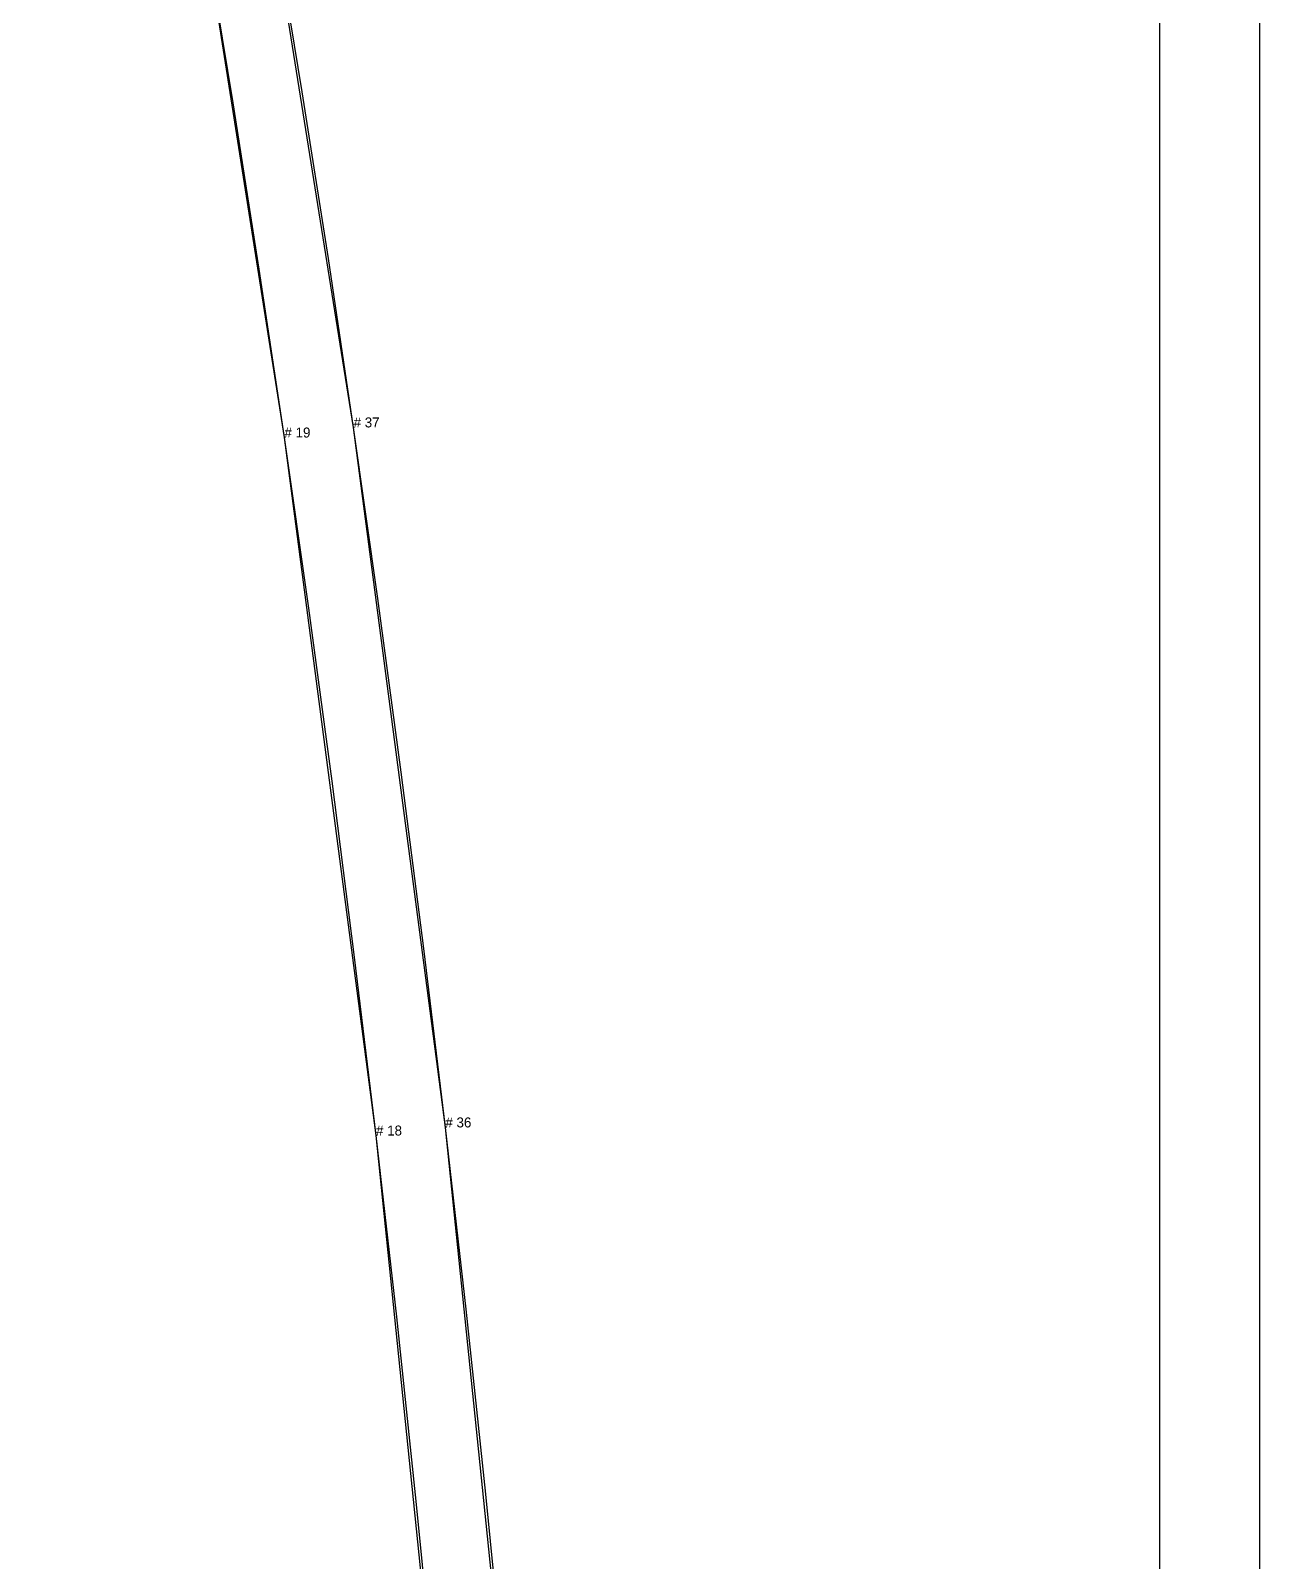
# Model space of a CAD drawing. Extents: x 0 to 1211, y -69 to 1230.
# Drawn here: x 320.1 to 443.3, y 398.2 to 551.6 of the extents above; entities that cross this region are included whole.
import ezdxf

# ---------------------------------------------------------------- set-up
doc = ezdxf.new("R2010")
doc.units = 0
for name, color, linetype in [('1', 7, 'CONTINUOUS'), ('14', 7, 'CONTINUOUS'), ('3', 7, 'CONTINUOUS'), ('84', 7, 'CONTINUOUS'), ('87', 7, 'CONTINUOUS')]:
    doc.layers.add(name, color=color, linetype=linetype)

# ---------------------------------------------------------------- blocks, each defined once
blk = doc.blocks.new('piece-113_s500_M')
at = {"layer": '1'}
blk.add_lwpolyline([(354.47, 664.37), (354.56, 653.6), (356.08, 641.28), (362.7, 624.13), (373, 610.6), (383.58, 602.08), (397.04, 595.57), (405.74, 593.26), (416.3, 592.16), (416.61, 592.16), (443.3, 591.62), (443.3, 6.6), (376.31, 6.6), (375.53, 105.56), (372.91, 199.51), (368.52, 286.1), (362.44, 366.24), (354.77, 440.85), (345.59, 510.82), (337.59, 561.77), (329.17, 609.08), (320.15, 654.65)], close=True, dxfattribs=at)
at = {"layer": '14'}
blk.add_lwpolyline([(347.55, 655.13), (348.07, 646.5), (351.08, 633.15), (355, 623.69), (362.32, 612.12), (374.35, 600.05), (385.58, 592.86), (401.16, 587.08), (411.08, 585.44), (433.3, 584.82), (433.3, 16.6), (383.3, 16.6), (382.53, 105.69), (379.91, 199.78), (375.51, 286.54), (369.42, 366.87), (361.72, 441.66), (352.52, 511.83), (341.88, 578.28), (333.01, 626.22), (328.3, 649.69)], close=True, dxfattribs=at)
at = {"layer": '3'}
for p in [(352.52, 511.83), (345.59, 510.82), (354.77, 440.85), (361.72, 441.66)]:
    blk.add_point(p, dxfattribs=at)
at = {"layer": '84'}
for points in [[(443.3, 591.62), (443.3, 6.6)], [(360.67, 385.38), (358.8, 404.18), (356.84, 422.67), (354.77, 440.85), (352.61, 458.74), (350.36, 476.36), (348.02, 493.71), (345.59, 510.82), (343.07, 527.7), (340.46, 544.36), (337.76, 560.81)]]:
    blk.add_lwpolyline(points, dxfattribs=at)
at = {"layer": '87'}
for points in [[(433.3, 584.82), (433.3, 16.6)], [(367.64, 386.05), (365.77, 404.9), (363.79, 423.43), (361.72, 441.66), (359.56, 459.61), (357.3, 477.27), (354.95, 494.68), (352.52, 511.83), (349.99, 528.76), (347.37, 545.46), (344.66, 561.96)]]:
    blk.add_lwpolyline(points, dxfattribs=at)
at = {"layer": '1'}
for s, p in [('# 19', (345.59, 510.82)), ('# 18', (354.77, 440.85))]:
    blk.add_text(s, height=1, dxfattribs=at).set_placement(p)
at = {"layer": '14'}
for s, p in [('# 37', (352.52, 511.83)), ('# 36', (361.72, 441.66))]:
    blk.add_text(s, height=1, dxfattribs=at).set_placement(p)

msp = doc.modelspace()

# ---------------------------------------------------------------- block references
at = {"layer": '1'}
msp.add_blockref('piece-113_s500_M', (0, 0), dxfattribs=at)

doc.saveas('drawing.dxf')
